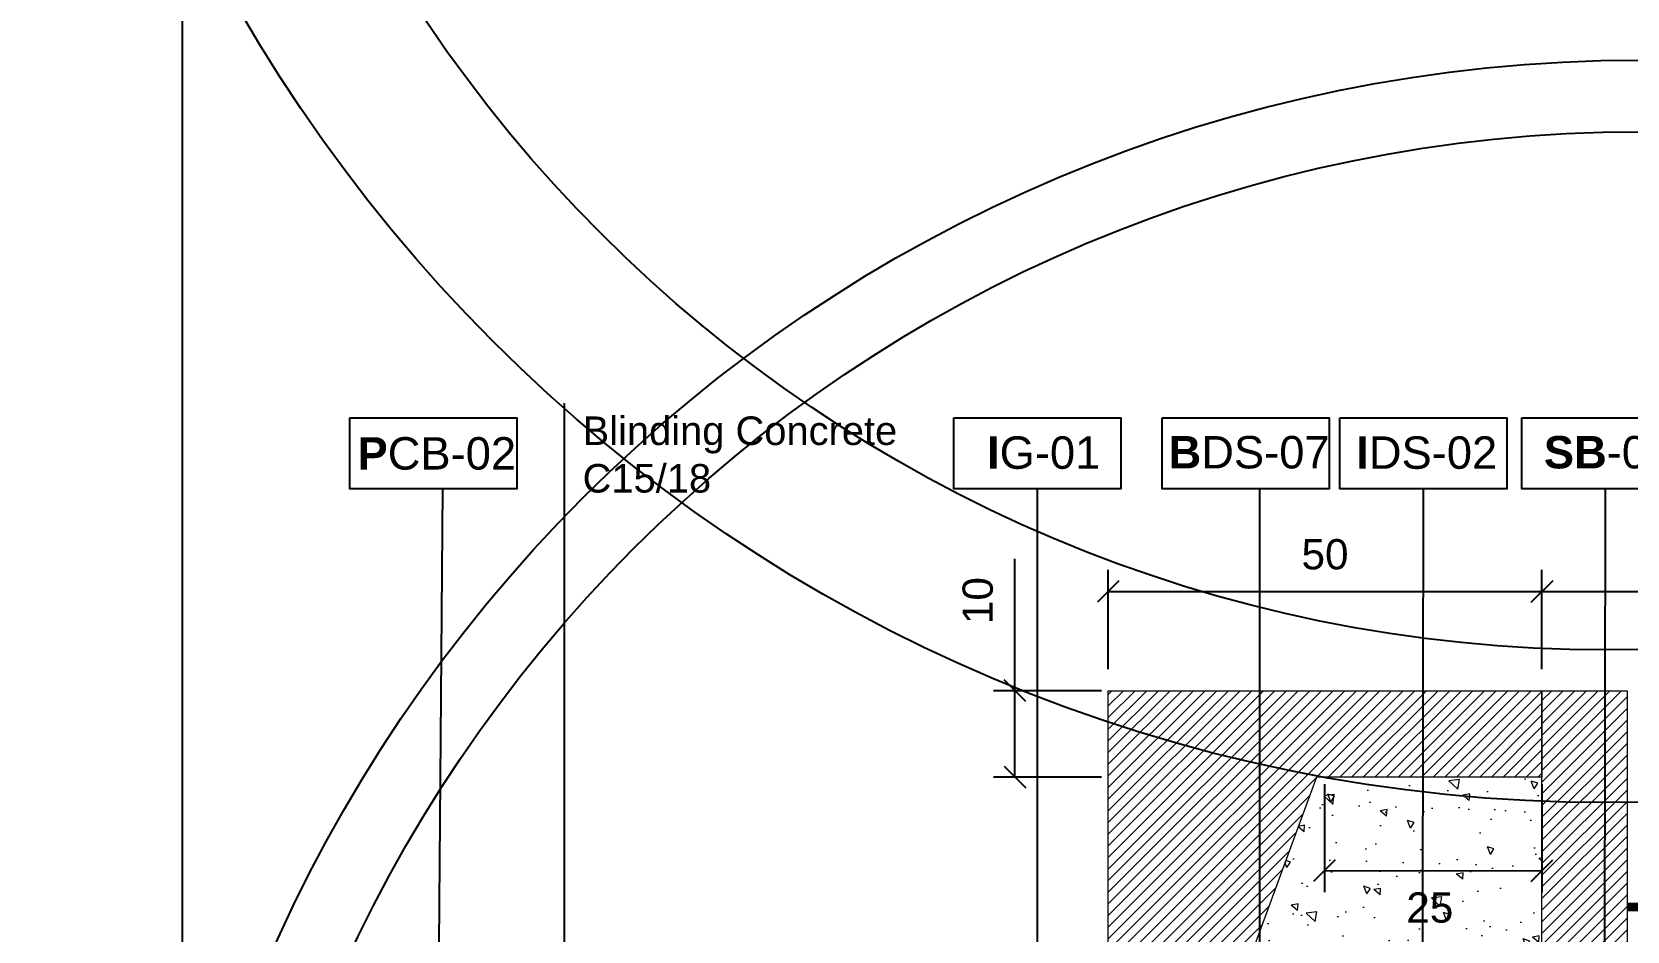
# Model space of a CAD drawing. Header units: metres. Extents: x -325 to 301, y -147 to 149.
# Drawn here: x 62.06 to 63.905, y 77.653 to 78.693 of the extents above; entities that cross this region are included whole.
import ezdxf

# ---------------------------------------------------------------- set-up
doc = ezdxf.new("R2010")
doc.units = ezdxf.units.M
doc.linetypes.add('DASH_1', pattern=[0.4, 0.1, -0.3])
doc.layers.get('Defpoints').update_dxf_attribs({"lineweight": 13})
doc.layers.add('-aux', color=50, linetype='Continuous', plot=False)
doc.layers.add('-AUX_MON', color=3, linetype='Continuous', plot=False)
doc.layers.add('0-TX-1_25', color=7, linetype='Continuous', true_color=0x3f4f7f)
doc.layers.add('1-CM', color=7, linetype='Continuous', lineweight=0)
doc.layers.add('3-TR Formigó', color=252, linetype='Continuous', lineweight=0)
doc.layers.add('3-TR tot_u', color=7, linetype='Continuous', lineweight=5, true_color=0x787878)
doc.layers.add('A-KEYPLAN_HATCH', color=7, linetype='Continuous')
doc.layers.add('A_TEXT_2', color=7, linetype='Continuous')
doc.styles.get("Standard").update_dxf_attribs({"font": 'arial.ttf'})
doc.dimstyles.new('ISO-25', dxfattribs={"dimtxt": 0.1, "dimasz": 0.1, "dimexe": 0.1, "dimexo": 0.1, "dimgap": 0.1, "dimtad": 1, "dimdec": 0, "dimlfac": 100, "dimzin": 9, "dimtxsty": 'Standard', "dimblk": 'OBLIQUE', "dimcen": 0.1, "dimadec": 0, "dimazin": 0, "dimtfac": 1, "dimtdec": 0, "dimtmove": 0, "dimatfit": 3, "dimldrblk": 'OBLIQUE', "dimfxl": 1, "dimarcsym": 0})
pattern_1 = [(45, (-45.997468, 30.806562), (-0.0067351921, 0.0067351921), [])]

# ---------------------------------------------------------------- blocks, each defined once
blk = doc.blocks.new('_Oblique')
at = {"color": 0, "lineweight": -2}
blk.add_line((-0.5, -0.5), (0.5, 0.5), dxfattribs=at)
blk = doc.blocks.new('*D347')
at = {"layer": '0-TX-1_25', "color": 0, "lineweight": -2, "transparency": 16777216}
for p, q in [((63.3052, 77.9561), (63.3052, 78.0708)), ((63.8068, 77.9561), (63.8068, 78.0708)), ((63.3052, 78.0458), (63.8068, 78.0458))]:
    blk.add_line(p, q, dxfattribs=at)
at = {"layer": 'Defpoints', "color": 0, "transparency": 16777216}
for p in [(63.8068, 78.0458), (63.3052, 77.9311), (63.8068, 77.9311)]:
    blk.add_point(p, dxfattribs=at)
at = {"layer": '0-TX-1_25', "color": 0, "lineweight": -2, "transparency": 16777216, "xscale": 0.025, "yscale": 0.025, "zscale": 0.025, "rotation": 180}
blk.add_blockref('_Oblique', (63.3052, 78.0458), dxfattribs=at)
at = {"layer": '0-TX-1_25', "color": 0, "lineweight": -2, "transparency": 16777216, "xscale": 0.025, "yscale": 0.025, "zscale": 0.025}
blk.add_blockref('_Oblique', (63.8068, 78.0458), dxfattribs=at)
at = {"layer": '0-TX-1_25', "color": 0, "transparency": 16777216, "insert": (63.556, 78.0887), "char_height": 0.035, "attachment_point": 5}
blk.add_mtext('50', dxfattribs=at)
blk = doc.blocks.new('*D349')
at = {"layer": '0-TX-1_25', "color": 0, "lineweight": -2, "transparency": 16777216}
for p, q in [((63.1974, 77.9311), (63.1974, 78.0837)), ((63.2974, 77.931), (63.1724, 77.9311)), ((63.1974, 77.8311), (63.1974, 77.9311)), ((63.2974, 77.8311), (63.1724, 77.8311))]:
    blk.add_line(p, q, dxfattribs=at)
at = {"layer": 'Defpoints', "color": 0, "transparency": 16777216}
for p in [(63.1974, 77.9311), (63.8068, 77.931), (63.8068, 77.8311)]:
    blk.add_point(p, dxfattribs=at)
at = {"layer": '0-TX-1_25', "color": 0, "lineweight": -2, "transparency": 16777216, "xscale": 0.025, "yscale": 0.025, "zscale": 0.025}
for p, rotation in [((63.1974, 77.9311), 89.9971424465508), ((63.1974, 77.8311), 269.9971424465508)]:
    blk.add_blockref('_Oblique', p, dxfattribs=dict(at, rotation=rotation))
at = {"layer": '0-TX-1_25', "color": 0, "transparency": 16777216, "insert": (63.1545, 78.0353), "char_height": 0.035, "attachment_point": 5, "rotation": 89.9971}
blk.add_mtext('10', dxfattribs=at)
blk = doc.blocks.new('*D350')
at = {"layer": '0-TX-1_25', "color": 0, "lineweight": -2, "transparency": 16777216}
for p, q in [((63.5552, 77.8229), (63.5552, 77.6979)), ((63.8068, 77.8228), (63.8068, 77.6978)), ((63.5552, 77.7229), (63.8068, 77.7228))]:
    blk.add_line(p, q, dxfattribs=at)
at = {"layer": 'Defpoints', "color": 0, "transparency": 16777216}
for p in [(63.5552, 77.8561), (63.8068, 77.856), (63.8068, 77.7228)]:
    blk.add_point(p, dxfattribs=at)
at = {"layer": '0-TX-1_25', "color": 0, "lineweight": -2, "transparency": 16777216, "xscale": 0.025, "yscale": 0.025, "zscale": 0.025}
for p, rotation in [((63.5552, 77.7229), 179.9886695972015), ((63.8068, 77.7228), 359.9886695972015)]:
    blk.add_blockref('_Oblique', p, dxfattribs=dict(at, rotation=rotation))
at = {"layer": '0-TX-1_25', "color": 0, "transparency": 16777216, "insert": (63.6772, 77.68), "char_height": 0.035, "attachment_point": 5, "rotation": 359.9887}
blk.add_mtext('25', dxfattribs=at)
blk = doc.blocks.new('*D351')
at = {"layer": '0-TX-1_25', "color": 0, "lineweight": -2, "transparency": 16777216}
for p, q in [((63.8068, 77.9561), (63.8068, 78.0708)), ((64.3067, 77.9561), (64.3067, 78.0708)), ((63.8068, 78.0458), (64.3067, 78.0458))]:
    blk.add_line(p, q, dxfattribs=at)
at = {"layer": 'Defpoints', "color": 0, "transparency": 16777216}
for p in [(64.3067, 78.0458), (63.8068, 77.9311), (64.3067, 77.9311)]:
    blk.add_point(p, dxfattribs=at)
at = {"layer": '0-TX-1_25', "color": 0, "lineweight": -2, "transparency": 16777216, "xscale": 0.025, "yscale": 0.025, "zscale": 0.025, "rotation": 180}
blk.add_blockref('_Oblique', (63.8068, 78.0458), dxfattribs=at)
at = {"layer": '0-TX-1_25', "color": 0, "lineweight": -2, "transparency": 16777216, "xscale": 0.025, "yscale": 0.025, "zscale": 0.025}
blk.add_blockref('_Oblique', (64.3067, 78.0458), dxfattribs=at)
at = {"layer": '0-TX-1_25', "color": 0, "transparency": 16777216, "insert": (64.0568, 78.0887), "char_height": 0.035, "attachment_point": 5}
blk.add_mtext('50', dxfattribs=at)
blk = doc.blocks.new('Bench')
at = {"layer": '3-TR Formigó'}
h = blk.add_hatch(dxfattribs=at)
h.set_pattern_fill('ANSI31', color=256, scale=0.003, angle=-18.276, style=0)
h.set_pattern_definition([(45, (-45.4958885, 30.806559), (-0.0067351921, 0.0067351921), [])])
h.paths.add_polyline_path([(0, 0), (0.5016, 0), (0.5016, -0.1), (0.2408, -0.1), (0.075, -0.55), (0, -0.55)])
at = {"layer": '1-CM'}
blk.add_lwpolyline([(0, 0), (0.5016, 0), (0.5016, -0.1), (0.2408, -0.1), (0.075, -0.55), (0, -0.55)], close=True, dxfattribs=at)
blk = doc.blocks.new('WaterFall Channel')
at = {"layer": '3-TR Formigó'}
h = blk.add_hatch(dxfattribs=at)
h.set_pattern_fill('ANSI31', color=256, scale=0.003, angle=-18.276, style=0)
h.set_pattern_definition(pattern_1)
h.paths.add_polyline_path([(0.0985, -0.0001), (0, 0), (0, -0.345), (0.0985, -0.345)])
h = blk.add_hatch(dxfattribs=at)
h.set_pattern_fill('ANSI31', color=256, scale=0.003, angle=-18.276, style=0)
h.set_pattern_definition(pattern_1)
edge = h.paths.add_edge_path()
edge.add_line((0.2775, -0.4), (0.0985, -0.4))
edge.add_line((0.0985, -0.4), (0.0985, -0.375))
edge.add_line((0.0985, -0.375), (0, -0.375))
edge.add_line((0, -0.375), (0, -0.55))
edge.add_line((0, -0.55), (0.4999, -0.55))
edge.add_line((0.4999, -0.55), (0.4999, -0.0251))
edge.add_arc((0.4898, -0.0265), 0.0101, 7.9018, 96.4558)
edge.add_line((0.4887, -0.0164), (0.4157, -0.0251))
edge.add_line((0.4157, -0.0251), (0.2775, -0.4))
at = {"layer": '1-CM'}
blk.add_lwpolyline([(0, 0), (0.0985, 0), (0.0985, -0.4), (0.2775, -0.4), (0.4157, -0.0251), (0.4887, -0.0164, -0.449272), (0.4999, -0.0263), (0.4999, -0.55), (0, -0.55), (0, 0)], format="xyb", dxfattribs=at)
blk = doc.blocks.new('hatch keyplan 2')
at = {"layer": 'A-KEYPLAN_HATCH'}
blk.add_lwpolyline([(0, 0.00548), (0.01287, 0.00548), (0.01287, 0), (0, 0)], close=True, dxfattribs=at)
blk = doc.blocks.new('hatch keyplan')
at = {"layer": 'A-KEYPLAN_HATCH'}
blk.add_blockref('hatch keyplan 2', (1.43058, 0.85215), dxfattribs=at)
blk = doc.blocks.new('PCB03')
at = {"layer": 'A-KEYPLAN_HATCH'}
blk.add_blockref('hatch keyplan', (-1.42958, -0.85215), dxfattribs=at)
at = {"layer": 'A_TEXT_2', "insert": (0.0002, 0.00399), "char_height": 0.0025, "attachment_point": 1}
blk.add_mtext_dynamic_manual_height_columns('\\pi0.00139;{\\fArial|b1|i0|c0|p34;P}CB-02', width=0.0145619, gutter_width=0.015, heights=[0], dxfattribs=at)
blk = doc.blocks.new('SB-02')
at = {"layer": 'A-KEYPLAN_HATCH'}
blk.add_blockref('hatch keyplan', (-1.43058, -0.85215), dxfattribs=at)
at = {"layer": 'A_TEXT_2', "insert": (-0.0008, 0.00408), "char_height": 0.0025, "attachment_point": 1}
blk.add_mtext_dynamic_manual_height_columns('\\pi0.00249;{\\fArial|b1|i0|c0|p34;SB}-02', width=0.0145619, gutter_width=0.015, heights=[0], dxfattribs=at)
blk = doc.blocks.new('I-06B')
at = {"layer": 'A-KEYPLAN_HATCH'}
blk.add_blockref('hatch keyplan', (-1.43058, -0.85215), dxfattribs=at)
at = {"layer": 'A_TEXT_2', "insert": (-0.0008, 0.00405), "char_height": 0.0025, "attachment_point": 1}
blk.add_mtext_dynamic_manual_height_columns('\\pi0.00206;{\\fArial|b1|i0|c0|p34;I}DS-02', width=0.0145619, gutter_width=0.015, heights=[0], dxfattribs=at)
blk = doc.blocks.new('B-DS07')
at = {"layer": 'A-KEYPLAN_HATCH'}
blk.add_blockref('hatch keyplan', (-1.43058, -0.85215), dxfattribs=at)
at = {"layer": 'A_TEXT_2', "insert": (-0.0008, 0.00408), "char_height": 0.0025, "attachment_point": 1}
blk.add_mtext_dynamic_manual_height_columns('\\pi0.00128;{\\fArial|b1|i0|c0|p34;B}DS-07', width=0.0145619, gutter_width=0.015, heights=[0], dxfattribs=at)
blk = doc.blocks.new('IG01')
at = {"layer": 'A-KEYPLAN_HATCH', "xscale": 10, "yscale": 10, "zscale": 10}
blk.add_blockref('hatch keyplan', (-14.3058, -8.5215), dxfattribs=at)
at = {"layer": 'A_TEXT_2', "insert": (-0.008, 0.0405), "char_height": 0.025, "attachment_point": 1}
blk.add_mtext_dynamic_manual_height_columns('\\pi0.03354;{\\fArial|b1|i0|c0|p34;I}G-01', width=0.145619, gutter_width=0.15, heights=[0], dxfattribs=at)

msp = doc.modelspace()

# ---------------------------------------------------------------- hatches: boundary and pattern name
at = {"layer": '3-TR tot_u'}
h = msp.add_hatch(dxfattribs=at)
h.set_pattern_fill('AR-CONC', color=256, scale=0.0005, angle=90.2768)
h.set_pattern_definition([(140.2768, (62.10522, 76.42109), (0.0075294, 0.0911298), [0.009525, -0.104775]), (85.277, (62.10522, 76.42109), (-0.095442, -0.018083), [0.00762, -0.0838203]), (190.728, (62.10585, 76.42869), (-0.0879128, 0.0730468), [0.008095, -0.089045]), (136.461, (62.07982, 76.42097), (0.020366, 0.1356395), [0.0142875, -0.1571625]), (186.912, (62.08152, 76.43227), (-0.124285, 0.118103), [0.0121425, -0.133568]), (81.461, (62.07982, 76.42097), (-0.124285, 0.118103), [0.01143, -0.12573]), (111.2768, (62.08611, 76.4337), (0.0507658, 0.0760533), [0.009525, -0.104775]), (56.277, (62.08611, 76.4337), (-0.092242, 0.0304558), [0.00762, -0.08382]), (161.728, (62.09034, 76.44004), (-0.0414764, 0.106509), [0.008095, -0.089045]), (127.7768, (62.10522, 76.421092), (-0.0422845, 0.00134005), [0, -0.082804, 0, -0.08509, 0, -0.0841375]), (97.7768, (62.10522, 76.42109), (-0.0502511, 0.0331675), [0, -0.048514, 0, -0.080899, 0, -0.0320675]), (57.7768, (62.105355, 76.39277), (0.00253684, 0.06780834), [0, -0.03175, 0, -0.09906, 0, -0.131445]), (47.7768, (62.105417, 76.38007), (-0.0130709, 0.0740023), [0, -0.041275, 0, -0.065786, 0, -0.093345])])
edge = h.paths.add_edge_path()
edge.add_line((63.8068, 77.8311), (63.546, 77.8311))
edge.add_line((63.546, 77.8311), (63.3803, 77.3811))
edge.add_line((63.3803, 77.3811), (63.8068, 77.3811))
edge.add_line((63.8068, 77.3811), (63.8068, 77.556))
edge.add_line((63.8068, 77.556), (63.7813, 77.556))
edge.add_arc((63.7553, 77.571), 0.03, 180, 330, ccw=False)
edge.add_arc((63.7553, 77.571), 0.03, 30, 180, ccw=False)
edge.add_line((63.7813, 77.586), (63.8068, 77.586))
edge.add_line((63.8068, 77.586), (63.8068, 77.8311))

# ---------------------------------------------------------------- linework, layer by layer
at = {"layer": '-aux'}
msp.add_lwpolyline([(62.2345, 3.4567), (62.2345, 133.4567)], dxfattribs=at)
at = {"layer": '-AUX_MON'}
for centre, radius in [((63.8814, 79.6225), 1.8209), ((63.8814, 79.6225), 1.6443), ((63.9195, 76.9333), 1.7272), ((63.9195, 76.9333), 1.6443)]:
    msp.add_circle(centre, radius, dxfattribs=at)
at = {"layer": '0-TX-1_25'}
for points in [[(62.6766, 74.9811), (62.6766, 78.2638)], [(62.5315, 77.6369), (62.5356, 78.1645)], [(63.2233, 76.9611), (63.2234, 78.1645)], [(63.4804, 78.1645), (63.4804, 75.5314)], [(63.6678, 76.9041), (63.6698, 78.1645)], [(63.8758, 74.9141), (63.8802, 78.1645)]]:
    msp.add_lwpolyline(points, dxfattribs=at)
at = {"layer": '1-CM', "linetype": 'DASH_1', "ltscale": 0.05, "const_width": 0.01}
msp.add_lwpolyline([(63.9054, 77.681), (64.1212, 77.681)], dxfattribs=at)

# ---------------------------------------------------------------- block references
for name, p in [('Bench', (63.3053, 77.9311)), ('WaterFall Channel', (63.8068, 77.931))]:
    msp.add_blockref(name, p)
at = {"layer": '0-TX-1_25', "xscale": 15, "yscale": 15, "zscale": 15}
for name, p in [('PCB03', (62.4132, 78.1645)), ('B-DS07', (63.3678, 78.1645)), ('I-06B', (63.5732, 78.1645)), ('SB-02', (63.7837, 78.1645))]:
    msp.add_blockref(name, p, dxfattribs=at)
at = {"layer": '1-CM', "xscale": 1.5, "yscale": 1.5, "zscale": 1.5}
msp.add_blockref('IG01', (63.1268, 78.1645), dxfattribs=at)

# ---------------------------------------------------------------- texts
at = {"layer": '0-TX-1_25', "insert": (62.6974, 78.2483), "char_height": 0.033, "attachment_point": 1}
msp.add_mtext_dynamic_manual_height_columns('Blinding Concrete\\PC15/18', width=0.514074, gutter_width=12.5, heights=[0], dxfattribs=at)

# ---------------------------------------------------------------- dimensions: what is measured, and where the dimension line sits
at = {"layer": '0-TX-1_25'}
dim = msp.add_linear_dim(base=(63.8068, 78.0458), p1=(63.3052, 77.9311), p2=(63.8068, 77.9311), text='50', dimstyle='ISO-25', override={"dimtxt": 0.035, "dimasz": 0.025, "dimexe": 0.025, "dimexo": 0.025, "dimgap": 0.025, "dimtad": 4, "dimblk1": 'Oblique', "dimblk2": 'Oblique', "dimsah": 1, "dimfxl": 0.1, "dimfxlon": 1, "dimarcsym": 1}, dxfattribs=at)
dim.commit()
dim.dimension.update_dxf_attribs({"geometry": '*D347', "text_midpoint": (63.556, 78.0887)})
dim = msp.add_linear_dim(base=(64.3067, 78.0458), p1=(63.8068, 77.9311), p2=(64.3067, 77.9311), dimstyle='ISO-25', override={"dimtxt": 0.035, "dimasz": 0.025, "dimexe": 0.025, "dimexo": 0.025, "dimgap": 0.025, "dimtad": 4, "dimblk1": 'Oblique', "dimblk2": 'Oblique', "dimsah": 1, "dimfxl": 0.1, "dimfxlon": 1, "dimarcsym": 1}, dxfattribs=at)
dim.commit()
dim.dimension.update_dxf_attribs({"geometry": '*D351', "text_midpoint": (64.0568, 78.0887)})
dim = msp.add_linear_dim(base=(63.1974, 77.9311), p1=(63.8068, 77.8311), p2=(63.8068, 77.931), angle=89.9971, dimstyle='ISO-25', override={"dimtxt": 0.035, "dimasz": 0.025, "dimexe": 0.025, "dimexo": 0.025, "dimgap": 0.025, "dimblk1": 'Oblique', "dimblk2": 'Oblique', "dimsah": 1, "dimfxl": 0.1, "dimfxlon": 1, "dimarcsym": 1}, dxfattribs=at)
dim.commit()
dim.dimension.update_dxf_attribs({"geometry": '*D349', "text_midpoint": (63.1974, 78.0353), "dimtype": 161})
dim = msp.add_linear_dim(base=(63.8068, 77.7228), p1=(63.5552, 77.8561), p2=(63.8068, 77.856), angle=359.9887, text='25', dimstyle='ISO-25', override={"dimtxt": 0.035, "dimasz": 0.025, "dimexe": 0.025, "dimexo": 0.025, "dimgap": 0.025, "dimblk1": 'Oblique', "dimblk2": 'Oblique', "dimsah": 1, "dimfxl": 0.1, "dimfxlon": 1, "dimarcsym": 1}, dxfattribs=at)
dim.commit()
dim.dimension.update_dxf_attribs({"geometry": '*D350', "text_midpoint": (63.6772, 77.7229), "dimtype": 161})

doc.saveas('drawing.dxf')
